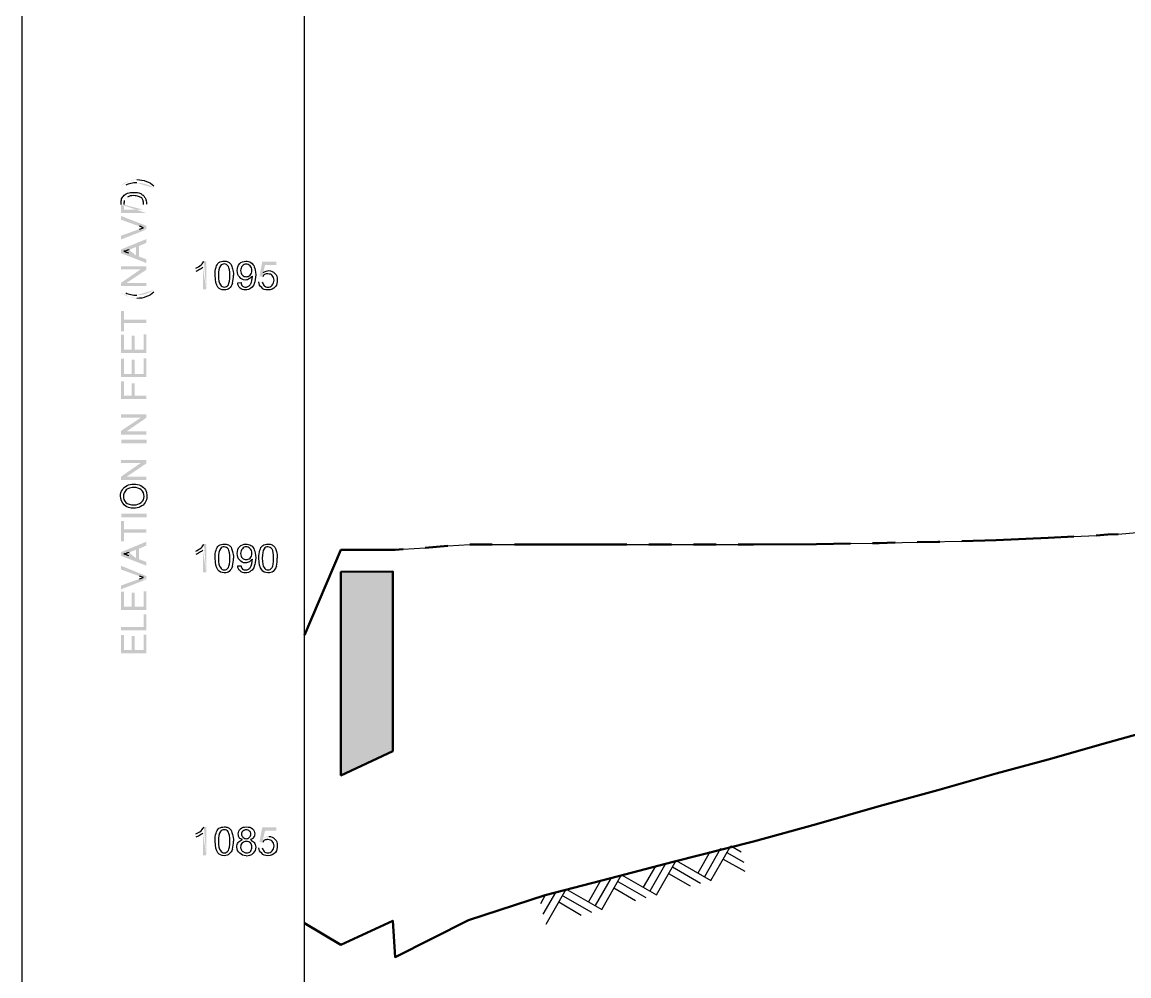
# Model space of a CAD drawing. Header units: feet. Extents: x -88.4 to -52.7, y -30 to -2.4.
# Drawn here: x -69 to -65.079, y -9.183 to -5.806 of the extents above; entities that cross this region are included whole.
import ezdxf

# ---------------------------------------------------------------- set-up
doc = ezdxf.new("R2010")
doc.units = ezdxf.units.FT
doc.header["$LTSCALE"] = 0.3
doc.header["$MEASUREMENT"] = 0
doc.layers.get('0').update_dxf_attribs({"color": 3})
doc.layers.add('PDF_Geometry', color=7, linetype='Continuous')
doc.layers.add('PDF_Solid Fills', color=7, linetype='Continuous')

msp = doc.modelspace()

# ---------------------------------------------------------------- hatches: boundary and pattern name
at = {"true_color": 0x000000}
h = msp.add_hatch(color=18, dxfattribs=at)
h.dxf.hatch_style = 1
h.paths.add_polyline_path([(-67.687, -7.7527), (-67.8705, -7.7527), (-67.8705, -8.4737), (-67.687, -8.387)])
at = {"layer": 'PDF_Solid Fills', "transparency": 33554559}
h = msp.add_hatch(color=256, dxfattribs=at)
h.paths.add_polyline_path([(-68.5327, -6.3856), (-68.5327, -6.3939)], flags=0)
h.paths.add_polyline_path([(-68.5327, -6.3939, 0.152884), (-68.5929, -6.3756)], flags=0)
h.paths.add_polyline_path([(-68.6329, -6.3839, 0.020034), (-68.6512, -6.3939)], flags=0)
h.paths.add_polyline_path([(-68.6512, -6.3939), (-68.6512, -6.3856)], flags=0)
h.paths.add_polyline_path([(-68.6195, -6.3688, 0.108843), (-68.6512, -6.3856)], flags=0)
h.paths.add_polyline_path([(-68.5929, -6.3638, 0.090592), (-68.6195, -6.3688)], flags=0)
h = msp.add_hatch(color=256, dxfattribs=at)
h.paths.add_polyline_path([(-68.5594, -6.4824), (-68.6495, -6.4824), (-68.6495, -6.4524)], flags=0)
h.paths.add_polyline_path([(-68.5594, -6.4507), (-68.5594, -6.4824)], flags=0)
h.paths.add_polyline_path([(-68.5694, -6.4707), (-68.5694, -6.4524)], flags=0)
h.paths.add_polyline_path([(-68.6262, -6.4256, 0.107143), (-68.6379, -6.4373)], flags=0)
h.paths.add_polyline_path([(-68.6395, -6.4524), (-68.6395, -6.4707), (-68.5694, -6.4707)], flags=0)
h = msp.add_hatch(color=256, dxfattribs=at)
h.paths.add_polyline_path([(-68.5594, -6.5408), (-68.6495, -6.5758), (-68.6495, -6.5625), (-68.5845, -6.5392)], flags=0)
h.paths.add_polyline_path([(-68.5845, -6.5292), (-68.6495, -6.5057), (-68.6495, -6.4924), (-68.5594, -6.5275), (-68.5594, -6.5408)], flags=0)
h = msp.add_hatch(color=256, dxfattribs=at)
h.paths.add_polyline_path([(-68.5594, -6.6594), (-68.6495, -6.6244), (-68.6495, -6.611), (-68.5594, -6.5743), (-68.5594, -6.5876), (-68.5862, -6.5993), (-68.5862, -6.636), (-68.5594, -6.646)], flags=0)
h.paths.add_polyline_path([(-68.5962, -6.6327), (-68.5962, -6.6027), (-68.6212, -6.6127)], flags=0)
h.paths.add_polyline_path([(-68.6229, -6.6227), (-68.5962, -6.6327)], flags=0)
h = msp.add_hatch(color=256, dxfattribs=at)
h.paths.add_polyline_path([(-68.3475, -6.7528), (-68.3593, -6.7528), (-68.3593, -6.6744)], flags=0)
h.paths.add_polyline_path([(-68.3843, -6.6894), (-68.3843, -6.6777)], flags=0)
h.paths.add_polyline_path([(-68.356, -6.6527), (-68.3475, -6.6527), (-68.3475, -6.7528)], flags=0)
h = msp.add_hatch(color=256, dxfattribs=at)
h.paths.add_polyline_path([(-68.1608, -6.7261), (-68.1491, -6.7261)], flags=0)
h.paths.add_polyline_path([(-68.1474, -6.7078), (-68.1591, -6.7061), (-68.1491, -6.6544), (-68.099, -6.6544), (-68.099, -6.666), (-68.1391, -6.666), (-68.1458, -6.6928)], flags=0)
for points in [[(-68.5594, -6.7411), (-68.6495, -6.7411), (-68.6495, -6.7295), (-68.5795, -6.681), (-68.6495, -6.681), (-68.6495, -6.671), (-68.5594, -6.671), (-68.5594, -6.6827), (-68.6295, -6.7295), (-68.5594, -6.7295)], [(-68.5594, -6.8713), (-68.6395, -6.8713), (-68.6395, -6.9013), (-68.6495, -6.9013), (-68.6495, -6.8296), (-68.6395, -6.8296), (-68.6395, -6.8596), (-68.5594, -6.8596)], [(-68.5594, -6.9781), (-68.6495, -6.9781), (-68.6495, -6.913), (-68.6395, -6.913), (-68.6395, -6.9664), (-68.6112, -6.9664), (-68.6112, -6.9163), (-68.6012, -6.9163), (-68.6012, -6.9664), (-68.5694, -6.9664), (-68.5694, -6.9113), (-68.5594, -6.9113)], [(-68.5594, -7.0633), (-68.6495, -7.0633), (-68.6495, -6.9982), (-68.6395, -6.9982), (-68.6395, -7.0517), (-68.6112, -7.0517), (-68.6112, -7.0016), (-68.6012, -7.0016), (-68.6012, -7.0517), (-68.5694, -7.0517), (-68.5694, -6.9966), (-68.5594, -6.9966)], [(-68.5594, -7.1401), (-68.6495, -7.1401), (-68.6495, -7.0783), (-68.6395, -7.0783), (-68.6395, -7.1284), (-68.6112, -7.1284), (-68.6112, -7.085), (-68.6012, -7.085), (-68.6012, -7.1284), (-68.5594, -7.1284)], [(-68.5594, -7.267), (-68.6495, -7.267), (-68.6495, -7.2535), (-68.5795, -7.2069), (-68.6495, -7.2069), (-68.6495, -7.1952), (-68.5594, -7.1952), (-68.5594, -7.2069), (-68.6295, -7.2552), (-68.5594, -7.2552)], [(-68.5594, -7.4272), (-68.6495, -7.4272), (-68.6495, -7.4155), (-68.5795, -7.3671), (-68.6495, -7.3671), (-68.6495, -7.3571), (-68.5594, -7.3571), (-68.5594, -7.3687), (-68.6295, -7.4155), (-68.5594, -7.4155)], [(-68.5594, -7.6142), (-68.6395, -7.6142), (-68.6395, -7.6442), (-68.6495, -7.6442), (-68.6495, -7.5724), (-68.6395, -7.5724), (-68.6395, -7.6024), (-68.5594, -7.6024)], [(-68.5594, -7.8879), (-68.6495, -7.8879), (-68.6495, -7.8228), (-68.6395, -7.8228), (-68.6395, -7.8762), (-68.6112, -7.8762), (-68.6112, -7.8261), (-68.6012, -7.8261), (-68.6012, -7.8762), (-68.5694, -7.8762), (-68.5694, -7.8211), (-68.5594, -7.8211)], [(-68.5594, -7.9597), (-68.6495, -7.9597), (-68.6495, -7.948), (-68.5694, -7.948), (-68.5694, -7.9029), (-68.5594, -7.9029)], [(-68.5594, -8.0414), (-68.6495, -8.0414), (-68.6495, -7.9763), (-68.6395, -7.9763), (-68.6395, -8.0298), (-68.6112, -8.0298), (-68.6112, -7.9797), (-68.6012, -7.9797), (-68.6012, -8.0298), (-68.5694, -8.0298), (-68.5694, -7.9747), (-68.5594, -7.9747)]]:
    msp.add_hatch(color=256, dxfattribs=at).paths.add_polyline_path(points)
h = msp.add_hatch(color=256, dxfattribs=at)
h.paths.add_polyline_path([(-68.6195, -6.7795, 0.090592), (-68.5929, -6.7845)], flags=0)
h.paths.add_polyline_path([(-68.6512, -6.7628, 0.109037), (-68.6195, -6.7795)], flags=0)
h.paths.add_polyline_path([(-68.6512, -6.7628), (-68.6512, -6.7545)], flags=0)
h.paths.add_polyline_path([(-68.6512, -6.7545, 0.020034), (-68.6329, -6.7645)], flags=0)
h.paths.add_polyline_path([(-68.5929, -6.7728, 0.152884), (-68.5327, -6.7545)], flags=0)
h.paths.add_polyline_path([(-68.5327, -6.7545), (-68.5327, -6.7628)], flags=0)
h = msp.add_hatch(color=256, dxfattribs=at)
h.paths.add_polyline_path([(-68.5594, -7.7309), (-68.6495, -7.6959), (-68.6495, -7.6826), (-68.5594, -7.6458), (-68.5594, -7.6592), (-68.5862, -7.6708), (-68.5862, -7.7076), (-68.5594, -7.7176)], flags=0)
h.paths.add_polyline_path([(-68.5962, -7.7043), (-68.5962, -7.6743), (-68.6212, -7.6843)], flags=0)
h.paths.add_polyline_path([(-68.6229, -7.6943), (-68.5962, -7.7043)], flags=0)
h = msp.add_hatch(color=256, dxfattribs=at)
h.paths.add_polyline_path([(-68.3475, -7.7544), (-68.3593, -7.7544), (-68.3593, -7.6759)], flags=0)
h.paths.add_polyline_path([(-68.3843, -7.6909), (-68.3843, -7.6793)], flags=0)
h.paths.add_polyline_path([(-68.356, -7.6543), (-68.3475, -7.6543), (-68.3475, -7.7544)], flags=0)
h = msp.add_hatch(color=256, dxfattribs=at)
h.paths.add_polyline_path([(-68.5594, -7.7794), (-68.6495, -7.8145), (-68.6495, -7.801), (-68.5845, -7.7777)], flags=0)
h.paths.add_polyline_path([(-68.5845, -7.7677), (-68.6495, -7.7444), (-68.6495, -7.7309), (-68.5594, -7.7677), (-68.5594, -7.7794)], flags=0)
h = msp.add_hatch(color=256, dxfattribs=at)
h.paths.add_polyline_path([(-68.3475, -8.7558), (-68.3593, -8.7558), (-68.3593, -8.6774)], flags=0)
h.paths.add_polyline_path([(-68.3843, -8.6924), (-68.3843, -8.6807)], flags=0)
h.paths.add_polyline_path([(-68.356, -8.6557), (-68.3475, -8.6557), (-68.3475, -8.7558)], flags=0)
h = msp.add_hatch(color=256, dxfattribs=at)
h.paths.add_polyline_path([(-68.1608, -8.7292), (-68.1491, -8.7292)], flags=0)
h.paths.add_polyline_path([(-68.1474, -8.7108), (-68.1591, -8.7092), (-68.1491, -8.6574), (-68.099, -8.6574), (-68.099, -8.6691), (-68.1391, -8.6691), (-68.1458, -8.6957)], flags=0)
h.paths.add_polyline_path([(-68.1257, -8.6891, 0.16966), (-68.1458, -8.6957)], flags=0)

# ---------------------------------------------------------------- linework, layer by layer
msp.add_lwpolyline([(-67.9989, -7.9763), (-67.8705, -7.6743), (-67.6786, -7.6743), (-67.6644, -7.6734), (-67.6502, -7.6726), (-67.5719, -7.6675), (-67.5319, -7.6642), (-67.4918, -7.6608), (-67.4134, -7.6558), (-67.3742, -7.6558), (-67.2549, -7.6558), (-67.0306, -7.6558), (-66.8862, -7.6558), (-66.7517, -7.6558), (-66.6994, -7.6558), (-66.5409, -7.6558), (-66.4625, -7.6558), (-66.4091, -7.6558), (-66.2973, -7.655), (-66.1856, -7.6542), (-66.1255, -7.6533), (-66.0655, -7.6525), (-65.987, -7.6508), (-65.9637, -7.6508), (-65.9354, -7.65), (-65.8286, -7.6475), (-65.7919, -7.6467), (-65.6701, -7.6442), (-65.5483, -7.6408), (-65.4566, -7.6367), (-65.3648, -7.6325), (-65.3189, -7.63), (-65.2731, -7.6275), (-65.1946, -7.6242), (-65.1738, -7.6225), (-65.153, -7.6208), (-65.1346, -7.62), (-65.1163, -7.6192), (-65.0362, -7.6125)])
msp.add_lwpolyline([(-67.687, -7.7527), (-67.8705, -7.7527), (-67.8705, -8.4737), (-67.687, -8.387)], close=True)
at = {"layer": 'PDF_Geometry', "lineweight": 25}
for points in [[(-68.9998, -12.4632), (-68.9998, -2.4479), (-53.4855, -2.4479), (-53.4855, -12.4632)], [(-54.9868, -2.6983), (-54.9868, -11.7121), (-67.9989, -11.7121), (-67.9989, -2.6983)]]:
    msp.add_lwpolyline(points, close=True, dxfattribs=at)
for points in [[(-68.2542, -6.731, 0.059811), (-68.2509, -6.7027)], [(-68.6029, -7.5156, 0.165326), (-68.5779, -7.5073)], [(-68.2542, -7.7326, 0.059811), (-68.2509, -7.7043)], [(-68.099, -7.7326, 0.059811), (-68.0957, -7.7043)], [(-68.2542, -8.7342, 0.059811), (-68.2509, -8.7058)], [(-68.2058, -8.7575, 0.165326), (-68.1808, -8.7492)]]:
    msp.add_lwpolyline(points, format="xyb", dxfattribs=at)
for points in [[(-68.2358, -6.7295), (-68.2241, -6.7278)], [(-68.2358, -7.7309), (-68.2241, -7.7309)], [(-67.0697, -8.8777), (-66.9463, -8.9478), (-66.8762, -8.8259), (-66.7527, -8.896), (-66.6827, -8.7743), (-66.5592, -8.846), (-66.4892, -8.7225), (-66.4525, -8.7442)], [(-66.5626, -8.7425), (-66.606, -8.8193)], [(-66.5259, -8.7325), (-66.5826, -8.8326)], [(-66.5159, -8.7693), (-66.4391, -8.8126)], [(-66.5025, -8.7458), (-66.4424, -8.7809)], [(-66.7561, -8.7943), (-66.7995, -8.8694)], [(-66.7194, -8.7843), (-66.7761, -8.8827)], [(-66.7094, -8.8209), (-66.6326, -8.8644)], [(-66.6961, -8.7976), (-66.596, -8.8544)], [(-66.9496, -8.8444), (-66.993, -8.9211)], [(-66.913, -8.836), (-66.9696, -8.9345)], [(-66.8895, -8.8494), (-66.7895, -8.9061)], [(-67.1465, -8.8977), (-67.1632, -8.9278)], [(-67.1097, -8.8877), (-67.1548, -8.9645)], [(-67.0731, -8.8777), (-67.1448, -9.0012)], [(-67.0847, -8.8994), (-66.983, -8.9578)], [(-66.903, -8.871), (-66.8262, -8.9161)], [(-67.0981, -8.9211), (-67.0197, -8.9678)]]:
    msp.add_lwpolyline(points, dxfattribs=at)
at = {"layer": 'PDF_Geometry', "lineweight": 50}
for points in [[(-65.8286, -7.6475), (-65.7551, -7.6458), (-65.7485, -7.6458)], [(-65.6701, -7.6442), (-65.5483, -7.6408), (-65.3648, -7.6325), (-65.2731, -7.6275)], [(-65.1946, -7.6242), (-65.153, -7.6208), (-65.1163, -7.6192)], [(-67.9989, -7.9763), (-67.8705, -7.6743), (-67.687, -7.6743), (-67.6786, -7.6743), (-67.6502, -7.6726)], [(-67.5719, -7.6675), (-67.4918, -7.6608)], [(-67.4134, -7.6558), (-67.3349, -7.6558)], [(-67.2549, -7.6558), (-67.1465, -7.6558), (-66.9146, -7.6558), (-66.8579, -7.6558)], [(-66.7794, -7.6558), (-66.6994, -7.6558)], [(-66.621, -7.6558), (-66.5409, -7.6558)], [(-66.4625, -7.6558), (-66.4091, -7.6558), (-66.1856, -7.6542), (-66.0655, -7.6525)], [(-65.987, -7.6508), (-65.9637, -7.6508), (-65.907, -7.6492)], [(-67.9989, -8.9962), (-67.8705, -9.073), (-67.687, -8.9879), (-67.6786, -9.1164), (-67.4184, -8.9862), (-67.1465, -8.8977), (-66.9146, -8.8377), (-66.6927, -8.7793), (-66.4091, -8.7075), (-66.1856, -8.6457), (-65.9637, -8.5823), (-65.7551, -8.5255), (-65.5483, -8.4671), (-65.3648, -8.417), (-65.153, -8.357), (-64.9327, -8.2952)]]:
    msp.add_lwpolyline(points, dxfattribs=at)
msp.add_lwpolyline([(-67.8705, -8.4737), (-67.8705, -7.7527), (-67.687, -7.751), (-67.687, -8.387)], close=True, dxfattribs=at)
at = {"layer": 'PDF_Geometry', "lineweight": 5}
msp.add_lwpolyline([(-67.687, -7.751), (-67.687, -7.7527), (-67.8705, -7.7527)], close=True, dxfattribs=at)
at = {"layer": 'PDF_Geometry', "lineweight": 25}
for points in [[(-68.6145, -6.3773), (-68.6212, -6.3789), (-68.6262, -6.3806), (-68.6329, -6.3839)], [(-68.5929, -6.3756), (-68.5995, -6.3756), (-68.6079, -6.3756), (-68.6145, -6.3773)], [(-68.5929, -6.3638), (-68.5812, -6.3638), (-68.5711, -6.3655), (-68.5594, -6.3705)], [(-68.5594, -6.3705), (-68.5494, -6.3738), (-68.5411, -6.3789), (-68.5327, -6.3856)], [(-68.6479, -6.4356), (-68.6479, -6.4306), (-68.6445, -6.4256), (-68.6412, -6.4223)], [(-68.6412, -6.4223), (-68.6379, -6.4173), (-68.6329, -6.4139), (-68.6262, -6.4123)], [(-68.6262, -6.4123), (-68.6195, -6.4089), (-68.6129, -6.4089), (-68.6045, -6.4089)], [(-68.6045, -6.4206), (-68.6145, -6.4206), (-68.6212, -6.4223), (-68.6262, -6.4256)], [(-68.6045, -6.4089), (-68.5979, -6.4089), (-68.5929, -6.4089), (-68.5862, -6.4106)], [(-68.5879, -6.4239), (-68.5929, -6.4223), (-68.5979, -6.4206), (-68.6045, -6.4206)], [(-68.5761, -6.4289), (-68.5795, -6.4273), (-68.5829, -6.4239), (-68.5879, -6.4239)], [(-68.5862, -6.4106), (-68.5812, -6.4123), (-68.5779, -6.4139), (-68.5744, -6.4173)], [(-68.5711, -6.4373), (-68.5727, -6.4339), (-68.5744, -6.4323), (-68.5761, -6.4289)], [(-68.5744, -6.4173), (-68.5694, -6.4189), (-68.5677, -6.4223), (-68.5661, -6.4256)], [(-68.5661, -6.4256), (-68.5627, -6.4289), (-68.5627, -6.4323), (-68.5611, -6.4356)], [(-68.6495, -6.4524), (-68.6495, -6.4457), (-68.6495, -6.4389), (-68.6479, -6.4356)], [(-68.6379, -6.4373), (-68.6379, -6.4406), (-68.6395, -6.4457), (-68.6395, -6.4524)], [(-68.5694, -6.4524), (-68.5694, -6.4457), (-68.5711, -6.4406), (-68.5711, -6.4373)], [(-68.5611, -6.4356), (-68.5594, -6.4406), (-68.5594, -6.4457), (-68.5594, -6.4507)], [(-68.5694, -6.5342), (-68.5744, -6.5325), (-68.5795, -6.5308), (-68.5845, -6.5292)], [(-68.5845, -6.5392), (-68.5795, -6.5375), (-68.5744, -6.5358), (-68.5694, -6.5342)], [(-68.6212, -6.6127), (-68.6295, -6.6144), (-68.6345, -6.6177), (-68.6395, -6.6177)], [(-68.6395, -6.6177), (-68.6345, -6.6194), (-68.6279, -6.621), (-68.6229, -6.6227)], [(-68.366, -6.666), (-68.361, -6.661), (-68.3576, -6.656), (-68.356, -6.6527)], [(-68.3125, -6.6744), (-68.3109, -6.6676), (-68.3075, -6.6626), (-68.3025, -6.6576)], [(-68.3025, -6.6576), (-68.2975, -6.6543), (-68.2909, -6.6526), (-68.2842, -6.6526)], [(-68.2842, -6.6626), (-68.2892, -6.6626), (-68.2942, -6.6643), (-68.2975, -6.6693)], [(-68.2842, -6.6526), (-68.2792, -6.6526), (-68.2742, -6.6526), (-68.2692, -6.6559)], [(-68.2692, -6.671), (-68.2742, -6.6659), (-68.2775, -6.6626), (-68.2842, -6.6626)], [(-68.2692, -6.6559), (-68.2659, -6.6576), (-68.2625, -6.6609), (-68.2592, -6.6643)], [(-68.2592, -6.6643), (-68.2575, -6.6693), (-68.2559, -6.6744), (-68.2542, -6.6794)], [(-68.2374, -6.686), (-68.2374, -6.676), (-68.2358, -6.6677), (-68.2291, -6.661)], [(-68.2291, -6.661), (-68.2241, -6.656), (-68.2158, -6.6527), (-68.2074, -6.6527)], [(-68.2058, -6.6627), (-68.2108, -6.6627), (-68.2158, -6.6644), (-68.2191, -6.6694)], [(-68.2074, -6.6527), (-68.2008, -6.6527), (-68.1941, -6.6544), (-68.1891, -6.6577)], [(-68.1924, -6.6694), (-68.1958, -6.6644), (-68.2008, -6.6627), (-68.2058, -6.6627)], [(-68.1891, -6.6577), (-68.1841, -6.661), (-68.1791, -6.666), (-68.1774, -6.6727)], [(-68.3843, -6.6777), (-68.3776, -6.6744), (-68.371, -6.671), (-68.366, -6.666)], [(-68.371, -6.6827), (-68.376, -6.686), (-68.381, -6.6877), (-68.3843, -6.6894)], [(-68.3593, -6.6744), (-68.3626, -6.6777), (-68.366, -6.6794), (-68.371, -6.6827)], [(-68.3159, -6.7027), (-68.3159, -6.691), (-68.3159, -6.6827), (-68.3125, -6.6744)], [(-68.3059, -6.7445), (-68.3125, -6.736), (-68.3159, -6.7227), (-68.3159, -6.7027)], [(-68.2975, -6.6693), (-68.3025, -6.676), (-68.3042, -6.6877), (-68.3042, -6.7027)], [(-68.3042, -6.7027), (-68.3042, -6.7194), (-68.3025, -6.731), (-68.2975, -6.736)], [(-68.2642, -6.7027), (-68.2642, -6.6877), (-68.2659, -6.676), (-68.2692, -6.671)], [(-68.2692, -6.736), (-68.2659, -6.731), (-68.2642, -6.7194), (-68.2642, -6.7027)], [(-68.2542, -6.6794), (-68.2525, -6.686), (-68.2509, -6.6927), (-68.2509, -6.7027)], [(-68.2291, -6.7094), (-68.2358, -6.7044), (-68.2374, -6.696), (-68.2374, -6.686)], [(-68.2191, -6.6694), (-68.2241, -6.6744), (-68.2258, -6.6794), (-68.2258, -6.686)], [(-68.2258, -6.686), (-68.2258, -6.6927), (-68.2241, -6.6977), (-68.2191, -6.7027)], [(-68.2191, -6.7027), (-68.2158, -6.706), (-68.2108, -6.7077), (-68.2058, -6.7077)], [(-68.2058, -6.7077), (-68.2008, -6.7077), (-68.1958, -6.706), (-68.1924, -6.7027)], [(-68.1858, -6.686), (-68.1858, -6.6777), (-68.1874, -6.6727), (-68.1924, -6.6694)], [(-68.1924, -6.7027), (-68.1874, -6.6977), (-68.1858, -6.6927), (-68.1858, -6.686)], [(-68.1774, -6.6727), (-68.1741, -6.6794), (-68.1724, -6.6877), (-68.1724, -6.701)], [(-68.1724, -6.701), (-68.1724, -6.7127), (-68.1741, -6.7245), (-68.1774, -6.7311)], [(-68.1408, -6.6995), (-68.1441, -6.7011), (-68.1458, -6.7045), (-68.1474, -6.7078)], [(-68.1458, -6.6928), (-68.1391, -6.6895), (-68.1323, -6.6861), (-68.1257, -6.6861)], [(-68.129, -6.6978), (-68.1341, -6.6978), (-68.1374, -6.6978), (-68.1408, -6.6995)], [(-68.114, -6.7028), (-68.1173, -6.6995), (-68.1223, -6.6978), (-68.129, -6.6978)], [(-68.1257, -6.6861), (-68.1173, -6.6861), (-68.1107, -6.6895), (-68.104, -6.6961)], [(-68.1073, -6.7195), (-68.1073, -6.7128), (-68.1107, -6.7078), (-68.114, -6.7028)], [(-68.104, -6.6961), (-68.0973, -6.7011), (-68.0957, -6.7095), (-68.0957, -6.7195)], [(-68.2975, -6.736), (-68.2942, -6.7411), (-68.2892, -6.7445), (-68.2842, -6.7445)], [(-68.2842, -6.7445), (-68.2775, -6.7445), (-68.2742, -6.7411), (-68.2692, -6.736)], [(-68.2542, -6.731), (-68.2575, -6.7395), (-68.2609, -6.7445), (-68.2659, -6.7495)], [(-68.2274, -6.7478), (-68.2324, -6.7445), (-68.2358, -6.7378), (-68.2358, -6.7295)], [(-68.2091, -6.7195), (-68.2174, -6.7195), (-68.2241, -6.716), (-68.2291, -6.7094)], [(-68.2241, -6.7278), (-68.2241, -6.7345), (-68.2224, -6.7378), (-68.2191, -6.7411)], [(-68.2191, -6.7411), (-68.2158, -6.7428), (-68.2124, -6.7445), (-68.2074, -6.7445)], [(-68.1941, -6.7144), (-68.1991, -6.7178), (-68.2041, -6.7195), (-68.2091, -6.7195)], [(-68.2074, -6.7445), (-68.2041, -6.7445), (-68.2008, -6.7428), (-68.1974, -6.7411)], [(-68.1974, -6.7411), (-68.1958, -6.7395), (-68.1924, -6.7378), (-68.1908, -6.7345)], [(-68.1841, -6.706), (-68.1874, -6.7094), (-68.1908, -6.7127), (-68.1941, -6.7144)], [(-68.1908, -6.7345), (-68.1891, -6.7328), (-68.1874, -6.7278), (-68.1858, -6.7228)], [(-68.1774, -6.7311), (-68.1791, -6.7395), (-68.1841, -6.7445), (-68.1891, -6.7478)], [(-68.1858, -6.7228), (-68.1858, -6.7178), (-68.1841, -6.7127), (-68.1841, -6.7077)], [(-68.1841, -6.7077), (-68.1841, -6.7077), (-68.1841, -6.706), (-68.1841, -6.706)], [(-68.1508, -6.7462), (-68.1574, -6.7411), (-68.1608, -6.7345), (-68.1608, -6.7261)], [(-68.1491, -6.7261), (-68.1474, -6.7311), (-68.1458, -6.7361), (-68.1424, -6.7395)], [(-68.1424, -6.7395), (-68.1391, -6.7428), (-68.1341, -6.7445), (-68.129, -6.7445)], [(-68.129, -6.7445), (-68.124, -6.7445), (-68.119, -6.7428), (-68.114, -6.7378)], [(-68.1023, -6.7428), (-68.109, -6.7512), (-68.1173, -6.7546), (-68.129, -6.7546)], [(-68.114, -6.7378), (-68.1107, -6.7328), (-68.1073, -6.7278), (-68.1073, -6.7195)], [(-68.0957, -6.7195), (-68.0957, -6.7278), (-68.0973, -6.7361), (-68.1023, -6.7428)], [(-68.6329, -6.7645), (-68.6279, -6.7678), (-68.6212, -6.7695), (-68.6145, -6.7711)], [(-68.6145, -6.7711), (-68.6079, -6.7728), (-68.5995, -6.7728), (-68.5929, -6.7728)], [(-68.5594, -6.7778), (-68.5711, -6.7828), (-68.5812, -6.7845), (-68.5929, -6.7845)], [(-68.5327, -6.7628), (-68.5411, -6.7695), (-68.5494, -6.7745), (-68.5594, -6.7778)], [(-68.2842, -6.7545), (-68.2942, -6.7545), (-68.3009, -6.7511), (-68.3059, -6.7445)], [(-68.2659, -6.7495), (-68.2709, -6.7528), (-68.2759, -6.7545), (-68.2842, -6.7545)], [(-68.2091, -6.7545), (-68.2158, -6.7545), (-68.2224, -6.7528), (-68.2274, -6.7478)], [(-68.1891, -6.7478), (-68.1941, -6.7528), (-68.2008, -6.7545), (-68.2091, -6.7545)], [(-68.129, -6.7546), (-68.1391, -6.7546), (-68.1458, -6.7529), (-68.1508, -6.7462)], [(-68.6445, -7.4622), (-68.6412, -7.4555), (-68.6362, -7.4505), (-68.6279, -7.4472)], [(-68.6279, -7.4472), (-68.6212, -7.4438), (-68.6129, -7.4422), (-68.6045, -7.4422)], [(-68.6045, -7.4422), (-68.5945, -7.4422), (-68.5879, -7.4438), (-68.5795, -7.4472)], [(-68.5795, -7.4472), (-68.5727, -7.4505), (-68.5677, -7.4555), (-68.5627, -7.4622)], [(-68.6512, -7.4839), (-68.6512, -7.4773), (-68.6495, -7.4689), (-68.6445, -7.4622)], [(-68.6379, -7.5156), (-68.6462, -7.5073), (-68.6512, -7.4973), (-68.6512, -7.4839)], [(-68.6362, -7.4689), (-68.6395, -7.4739), (-68.6412, -7.4789), (-68.6412, -7.4839)], [(-68.6412, -7.4839), (-68.6412, -7.4923), (-68.6379, -7.5006), (-68.6329, -7.5073)], [(-68.6229, -7.4572), (-68.6295, -7.4605), (-68.6329, -7.4638), (-68.6362, -7.4689)], [(-68.6045, -7.4538), (-68.6112, -7.4538), (-68.6179, -7.4555), (-68.6229, -7.4572)], [(-68.5779, -7.4622), (-68.5845, -7.4572), (-68.5929, -7.4538), (-68.6045, -7.4538)], [(-68.5677, -7.4856), (-68.5677, -7.4756), (-68.5711, -7.4689), (-68.5779, -7.4622)], [(-68.5779, -7.5073), (-68.5711, -7.5006), (-68.5677, -7.4939), (-68.5677, -7.4856)], [(-68.5577, -7.4856), (-68.5577, -7.4939), (-68.5594, -7.5006), (-68.5644, -7.5073)], [(-68.5627, -7.4622), (-68.5594, -7.4689), (-68.5577, -7.4773), (-68.5577, -7.4856)], [(-68.6029, -7.5273), (-68.6179, -7.5273), (-68.6295, -7.5239), (-68.6379, -7.5156)], [(-68.6329, -7.5073), (-68.6262, -7.5123), (-68.6162, -7.5156), (-68.6029, -7.5156)], [(-68.5812, -7.5223), (-68.5879, -7.5256), (-68.5962, -7.5273), (-68.6029, -7.5273)], [(-68.5644, -7.5073), (-68.5677, -7.5139), (-68.5744, -7.5189), (-68.5812, -7.5223)], [(-68.6212, -7.6843), (-68.6295, -7.6859), (-68.6345, -7.6893), (-68.6395, -7.6893)], [(-68.3843, -7.6793), (-68.3776, -7.6759), (-68.371, -7.6726), (-68.366, -7.6676)], [(-68.371, -7.6843), (-68.376, -7.6876), (-68.381, -7.6893), (-68.3843, -7.6909)], [(-68.3593, -7.6759), (-68.3626, -7.6793), (-68.366, -7.6809), (-68.371, -7.6843)], [(-68.366, -7.6676), (-68.361, -7.6626), (-68.3576, -7.6576), (-68.356, -7.6543)], [(-68.3159, -7.7043), (-68.3159, -7.6926), (-68.3159, -7.6843), (-68.3125, -7.6759)], [(-68.3125, -7.6759), (-68.3109, -7.6692), (-68.3075, -7.6642), (-68.3025, -7.6592)], [(-68.2975, -7.6708), (-68.3025, -7.6776), (-68.3042, -7.6893), (-68.3042, -7.7043)], [(-68.3025, -7.6592), (-68.2975, -7.6558), (-68.2909, -7.6542), (-68.2842, -7.6542)], [(-68.2842, -7.6642), (-68.2892, -7.6642), (-68.2942, -7.6658), (-68.2975, -7.6708)], [(-68.2842, -7.6542), (-68.2792, -7.6542), (-68.2742, -7.6542), (-68.2692, -7.6575)], [(-68.2692, -7.6726), (-68.2742, -7.6675), (-68.2775, -7.6642), (-68.2842, -7.6642)], [(-68.2692, -7.6575), (-68.2659, -7.6592), (-68.2625, -7.6625), (-68.2592, -7.6658)], [(-68.2642, -7.7043), (-68.2642, -7.6893), (-68.2659, -7.6776), (-68.2692, -7.6726)], [(-68.2592, -7.6658), (-68.2575, -7.6708), (-68.2559, -7.6759), (-68.2542, -7.6809)], [(-68.2542, -7.6809), (-68.2525, -7.6876), (-68.2509, -7.6943), (-68.2509, -7.7043)], [(-68.2374, -7.6876), (-68.2374, -7.6776), (-68.2358, -7.6692), (-68.2291, -7.6625)], [(-68.2291, -7.6625), (-68.2241, -7.6575), (-68.2158, -7.6542), (-68.2074, -7.6542)], [(-68.2191, -7.6708), (-68.2241, -7.6759), (-68.2258, -7.6809), (-68.2258, -7.6876)], [(-68.2058, -7.6642), (-68.2108, -7.6642), (-68.2158, -7.6658), (-68.2191, -7.6708)], [(-68.2074, -7.6542), (-68.2008, -7.6542), (-68.1941, -7.6558), (-68.1891, -7.6592)], [(-68.1924, -7.6708), (-68.1958, -7.6658), (-68.2008, -7.6642), (-68.2058, -7.6642)], [(-68.1858, -7.6876), (-68.1858, -7.6793), (-68.1874, -7.6743), (-68.1924, -7.6708)], [(-68.1891, -7.6592), (-68.1841, -7.6625), (-68.1791, -7.6675), (-68.1774, -7.6743)], [(-68.1774, -7.6743), (-68.1741, -7.6809), (-68.1724, -7.6893), (-68.1724, -7.7026)], [(-68.1608, -7.7043), (-68.1608, -7.6926), (-68.1608, -7.6843), (-68.1574, -7.6759)], [(-68.1574, -7.6759), (-68.1558, -7.6692), (-68.1524, -7.6642), (-68.1474, -7.6592)], [(-68.1424, -7.6708), (-68.1474, -7.6776), (-68.1491, -7.6893), (-68.1491, -7.7043)], [(-68.1474, -7.6592), (-68.1424, -7.6558), (-68.1358, -7.6542), (-68.1291, -7.6542)], [(-68.1291, -7.6642), (-68.1341, -7.6642), (-68.1391, -7.6658), (-68.1424, -7.6708)], [(-68.1291, -7.6542), (-68.124, -7.6542), (-68.119, -7.6542), (-68.114, -7.6575)], [(-68.114, -7.6726), (-68.119, -7.6675), (-68.1223, -7.6642), (-68.1291, -7.6642)], [(-68.114, -7.6575), (-68.1107, -7.6592), (-68.1073, -7.6625), (-68.104, -7.6658)], [(-68.109, -7.7043), (-68.109, -7.6893), (-68.1107, -7.6776), (-68.114, -7.6726)], [(-68.104, -7.6658), (-68.1023, -7.6708), (-68.1007, -7.6759), (-68.099, -7.6809)], [(-68.099, -7.6809), (-68.0973, -7.6876), (-68.0957, -7.6943), (-68.0957, -7.7043)], [(-68.6395, -7.6893), (-68.6345, -7.6909), (-68.6279, -7.6926), (-68.6229, -7.6943)], [(-68.3059, -7.746), (-68.3125, -7.7376), (-68.3159, -7.7243), (-68.3159, -7.7043)], [(-68.3042, -7.7043), (-68.3042, -7.7209), (-68.3025, -7.7326), (-68.2975, -7.7376)], [(-68.2692, -7.7376), (-68.2659, -7.7326), (-68.2642, -7.7209), (-68.2642, -7.7043)], [(-68.2291, -7.7109), (-68.2358, -7.7059), (-68.2374, -7.6976), (-68.2374, -7.6876)], [(-68.2091, -7.7209), (-68.2174, -7.7209), (-68.2241, -7.7176), (-68.2291, -7.7109)], [(-68.2258, -7.6876), (-68.2258, -7.6943), (-68.2241, -7.6993), (-68.2191, -7.7043)], [(-68.2191, -7.7043), (-68.2158, -7.7076), (-68.2108, -7.7093), (-68.2058, -7.7093)], [(-68.1941, -7.7176), (-68.1991, -7.7193), (-68.2041, -7.7209), (-68.2091, -7.7209)], [(-68.2058, -7.7093), (-68.2008, -7.7093), (-68.1958, -7.7076), (-68.1924, -7.7043)], [(-68.1841, -7.7076), (-68.1874, -7.7109), (-68.1908, -7.7143), (-68.1941, -7.7176)], [(-68.1924, -7.7043), (-68.1874, -7.6993), (-68.1858, -7.6943), (-68.1858, -7.6876)], [(-68.1908, -7.7359), (-68.1891, -7.7343), (-68.1874, -7.7293), (-68.1858, -7.7243)], [(-68.1858, -7.7243), (-68.1858, -7.7193), (-68.1841, -7.7143), (-68.1841, -7.7093)], [(-68.1841, -7.7093), (-68.1841, -7.7093), (-68.1841, -7.7076), (-68.1841, -7.7076)], [(-68.1724, -7.7026), (-68.1724, -7.7143), (-68.1741, -7.7259), (-68.1774, -7.7326)], [(-68.1508, -7.746), (-68.1574, -7.7376), (-68.1608, -7.7243), (-68.1608, -7.7043)], [(-68.1491, -7.7043), (-68.1491, -7.7209), (-68.1474, -7.7326), (-68.1424, -7.7376)], [(-68.114, -7.7376), (-68.1107, -7.7326), (-68.109, -7.7209), (-68.109, -7.7043)], [(-68.2842, -7.756), (-68.2942, -7.756), (-68.3009, -7.7527), (-68.3059, -7.746)], [(-68.2975, -7.7376), (-68.2942, -7.7427), (-68.2892, -7.746), (-68.2842, -7.746)], [(-68.2842, -7.746), (-68.2775, -7.746), (-68.2742, -7.7427), (-68.2692, -7.7376)], [(-68.2659, -7.751), (-68.2709, -7.7544), (-68.2759, -7.756), (-68.2842, -7.756)], [(-68.2542, -7.7326), (-68.2575, -7.741), (-68.2609, -7.746), (-68.2659, -7.751)], [(-68.2274, -7.7494), (-68.2324, -7.746), (-68.2358, -7.7393), (-68.2358, -7.7309)], [(-68.2091, -7.756), (-68.2158, -7.756), (-68.2224, -7.7544), (-68.2274, -7.7494)], [(-68.2241, -7.7309), (-68.2241, -7.7359), (-68.2224, -7.7393), (-68.2191, -7.7427)], [(-68.2191, -7.7427), (-68.2158, -7.7444), (-68.2124, -7.746), (-68.2074, -7.746)], [(-68.1891, -7.7494), (-68.1941, -7.7544), (-68.2008, -7.756), (-68.2091, -7.756)], [(-68.2074, -7.746), (-68.2041, -7.746), (-68.2008, -7.7444), (-68.1974, -7.7427)], [(-68.1974, -7.7427), (-68.1958, -7.741), (-68.1924, -7.7393), (-68.1908, -7.7359)], [(-68.1774, -7.7326), (-68.1791, -7.741), (-68.1841, -7.746), (-68.1891, -7.7494)], [(-68.1291, -7.756), (-68.1391, -7.756), (-68.1458, -7.7527), (-68.1508, -7.746)], [(-68.1424, -7.7376), (-68.1391, -7.7427), (-68.1341, -7.746), (-68.1291, -7.746)], [(-68.1291, -7.746), (-68.1223, -7.746), (-68.119, -7.7427), (-68.114, -7.7376)], [(-68.1107, -7.751), (-68.1157, -7.7544), (-68.1207, -7.756), (-68.1291, -7.756)], [(-68.099, -7.7326), (-68.1023, -7.741), (-68.1057, -7.746), (-68.1107, -7.751)], [(-68.5694, -7.7727), (-68.5744, -7.771), (-68.5795, -7.7694), (-68.5845, -7.7677)], [(-68.5845, -7.7777), (-68.5795, -7.776), (-68.5744, -7.7744), (-68.5694, -7.7727)], [(-68.366, -8.6691), (-68.361, -8.6641), (-68.3576, -8.6591), (-68.356, -8.6557)], [(-68.3125, -8.6774), (-68.3109, -8.6707), (-68.3075, -8.6657), (-68.3025, -8.6607)], [(-68.3025, -8.6607), (-68.2975, -8.6574), (-68.2909, -8.6557), (-68.2842, -8.6557)], [(-68.2842, -8.6657), (-68.2892, -8.6657), (-68.2942, -8.6674), (-68.2975, -8.6724)], [(-68.2842, -8.6557), (-68.2792, -8.6557), (-68.2742, -8.6557), (-68.2692, -8.6591)], [(-68.2692, -8.6741), (-68.2742, -8.6674), (-68.2775, -8.6657), (-68.2842, -8.6657)], [(-68.2692, -8.6591), (-68.2659, -8.6607), (-68.2625, -8.6641), (-68.2592, -8.6674)], [(-68.2341, -8.6807), (-68.2341, -8.6741), (-68.2324, -8.6674), (-68.2258, -8.6624)], [(-68.2258, -8.6624), (-68.2208, -8.6574), (-68.2141, -8.6557), (-68.2058, -8.6557)], [(-68.2058, -8.6657), (-68.2108, -8.6657), (-68.2141, -8.6674), (-68.2174, -8.6707)], [(-68.2058, -8.6557), (-68.1974, -8.6557), (-68.1891, -8.6574), (-68.1841, -8.6624)], [(-68.1941, -8.6707), (-68.1974, -8.6674), (-68.2008, -8.6657), (-68.2058, -8.6657)], [(-68.1841, -8.6624), (-68.1791, -8.6674), (-68.1758, -8.6741), (-68.1758, -8.6807)], [(-68.3843, -8.6807), (-68.3776, -8.6774), (-68.371, -8.6741), (-68.366, -8.6691)], [(-68.371, -8.6857), (-68.376, -8.6891), (-68.381, -8.6907), (-68.3843, -8.6924)], [(-68.3593, -8.6774), (-68.3626, -8.6807), (-68.366, -8.6824), (-68.371, -8.6857)], [(-68.3159, -8.7058), (-68.3159, -8.6941), (-68.3159, -8.6857), (-68.3125, -8.6774)], [(-68.2975, -8.6724), (-68.3025, -8.6791), (-68.3042, -8.6907), (-68.3042, -8.7058)], [(-68.2642, -8.7058), (-68.2642, -8.6907), (-68.2659, -8.6791), (-68.2692, -8.6741)], [(-68.2592, -8.6674), (-68.2575, -8.6724), (-68.2559, -8.6774), (-68.2542, -8.6824)], [(-68.2542, -8.6824), (-68.2525, -8.6891), (-68.2509, -8.6958), (-68.2509, -8.7058)], [(-68.2308, -8.6941), (-68.2324, -8.6907), (-68.2341, -8.6857), (-68.2341, -8.6807)], [(-68.2341, -8.7108), (-68.2308, -8.7058), (-68.2258, -8.7025), (-68.2191, -8.7008)], [(-68.2191, -8.7008), (-68.2241, -8.6992), (-68.2274, -8.6975), (-68.2308, -8.6941)], [(-68.2174, -8.6707), (-68.2208, -8.6724), (-68.2224, -8.6757), (-68.2224, -8.6807)], [(-68.2224, -8.6807), (-68.2224, -8.6857), (-68.2208, -8.6891), (-68.2174, -8.6924)], [(-68.2174, -8.6924), (-68.2141, -8.6957), (-68.2108, -8.6975), (-68.2058, -8.6975)], [(-68.2058, -8.6975), (-68.2008, -8.6975), (-68.1974, -8.6957), (-68.1941, -8.6924)], [(-68.1891, -8.6807), (-68.1891, -8.6774), (-68.1908, -8.6724), (-68.1941, -8.6707)], [(-68.1941, -8.6924), (-68.1908, -8.6891), (-68.1891, -8.6857), (-68.1891, -8.6807)], [(-68.1808, -8.6941), (-68.1824, -8.6975), (-68.1858, -8.6992), (-68.1908, -8.7008)], [(-68.1908, -8.7008), (-68.1858, -8.7042), (-68.1808, -8.7075), (-68.1774, -8.7108)], [(-68.1758, -8.6807), (-68.1758, -8.6857), (-68.1774, -8.6907), (-68.1808, -8.6941)], [(-68.1408, -8.7025), (-68.1441, -8.7042), (-68.1458, -8.7075), (-68.1474, -8.7108)], [(-68.1291, -8.7008), (-68.1341, -8.7008), (-68.1374, -8.7008), (-68.1408, -8.7025)], [(-68.114, -8.7058), (-68.1173, -8.7025), (-68.1223, -8.7008), (-68.1291, -8.7008)], [(-68.1257, -8.6891), (-68.1173, -8.6891), (-68.1107, -8.6924), (-68.104, -8.6992)], [(-68.104, -8.6992), (-68.0973, -8.7042), (-68.0957, -8.7125), (-68.0957, -8.7225)], [(-68.3059, -8.7475), (-68.3125, -8.7392), (-68.3159, -8.7258), (-68.3159, -8.7058)], [(-68.3042, -8.7058), (-68.3042, -8.7225), (-68.3025, -8.7342), (-68.2975, -8.7392)], [(-68.2975, -8.7392), (-68.2942, -8.7442), (-68.2892, -8.7475), (-68.2842, -8.7475)], [(-68.2842, -8.7475), (-68.2775, -8.7475), (-68.2742, -8.7442), (-68.2692, -8.7392)], [(-68.2692, -8.7392), (-68.2659, -8.7342), (-68.2642, -8.7225), (-68.2642, -8.7058)], [(-68.2542, -8.7342), (-68.2575, -8.7425), (-68.2609, -8.7475), (-68.2659, -8.7508)], [(-68.2391, -8.7275), (-68.2391, -8.7208), (-68.2374, -8.7142), (-68.2341, -8.7108)], [(-68.2291, -8.7492), (-68.2358, -8.7425), (-68.2391, -8.7358), (-68.2391, -8.7275)], [(-68.2208, -8.7125), (-68.2241, -8.7158), (-68.2258, -8.7208), (-68.2258, -8.7275)], [(-68.2258, -8.7275), (-68.2258, -8.7308), (-68.2258, -8.7342), (-68.2224, -8.7375)], [(-68.2224, -8.7375), (-68.2224, -8.7408), (-68.2191, -8.7425), (-68.2158, -8.7442)], [(-68.2058, -8.7075), (-68.2108, -8.7075), (-68.2158, -8.7092), (-68.2208, -8.7125)], [(-68.1908, -8.7125), (-68.1941, -8.7092), (-68.1991, -8.7075), (-68.2058, -8.7075)], [(-68.2058, -8.7475), (-68.1991, -8.7475), (-68.1941, -8.7458), (-68.1908, -8.7425)], [(-68.1858, -8.7275), (-68.1858, -8.7208), (-68.1874, -8.7158), (-68.1908, -8.7125)], [(-68.1908, -8.7425), (-68.1874, -8.7375), (-68.1858, -8.7325), (-68.1858, -8.7275)], [(-68.1724, -8.7275), (-68.1724, -8.7358), (-68.1758, -8.7425), (-68.1808, -8.7492)], [(-68.1774, -8.7108), (-68.1741, -8.7158), (-68.1724, -8.7208), (-68.1724, -8.7275)], [(-68.1508, -8.7492), (-68.1574, -8.7442), (-68.1608, -8.7375), (-68.1608, -8.7292)], [(-68.1491, -8.7292), (-68.1474, -8.7342), (-68.1458, -8.7392), (-68.1424, -8.7425)], [(-68.1424, -8.7425), (-68.1391, -8.7458), (-68.1341, -8.7475), (-68.1291, -8.7475)], [(-68.1291, -8.7475), (-68.124, -8.7475), (-68.119, -8.7458), (-68.114, -8.7408)], [(-68.1073, -8.7225), (-68.1073, -8.7158), (-68.1107, -8.7108), (-68.114, -8.7058)], [(-68.114, -8.7408), (-68.1107, -8.7358), (-68.1073, -8.7308), (-68.1073, -8.7225)], [(-68.0957, -8.7225), (-68.0957, -8.7308), (-68.0973, -8.7392), (-68.1023, -8.7458)], [(-68.2842, -8.7575), (-68.2942, -8.7575), (-68.3009, -8.7542), (-68.3059, -8.7475)], [(-68.2659, -8.7508), (-68.2709, -8.7558), (-68.2759, -8.7575), (-68.2842, -8.7575)], [(-68.2058, -8.7575), (-68.2158, -8.7575), (-68.2224, -8.7542), (-68.2291, -8.7492)], [(-68.2158, -8.7442), (-68.2124, -8.7458), (-68.2091, -8.7475), (-68.2058, -8.7475)], [(-68.1291, -8.7575), (-68.1391, -8.7575), (-68.1458, -8.7558), (-68.1508, -8.7492)], [(-68.1023, -8.7458), (-68.109, -8.7542), (-68.1173, -8.7575), (-68.1291, -8.7575)]]:
    msp.add_open_spline(points, degree=3, dxfattribs=at)
at = {"layer": 'PDF_Solid Fills', "lineweight": 25, "transparency": 33554559}
for points in [[(-68.6489, -7.2981), (-68.6489, -7.2848), (-68.5589, -7.2981), (-68.5589, -7.2848)], [(-68.6489, -7.5598), (-68.6489, -7.5464), (-68.5589, -7.5598), (-68.5589, -7.5464)], [(-67.687, -7.751), (-67.687, -7.7527), (-67.8705, -7.7527)]]:
    msp.add_solid(points, dxfattribs=at)

doc.saveas('drawing.dxf')
